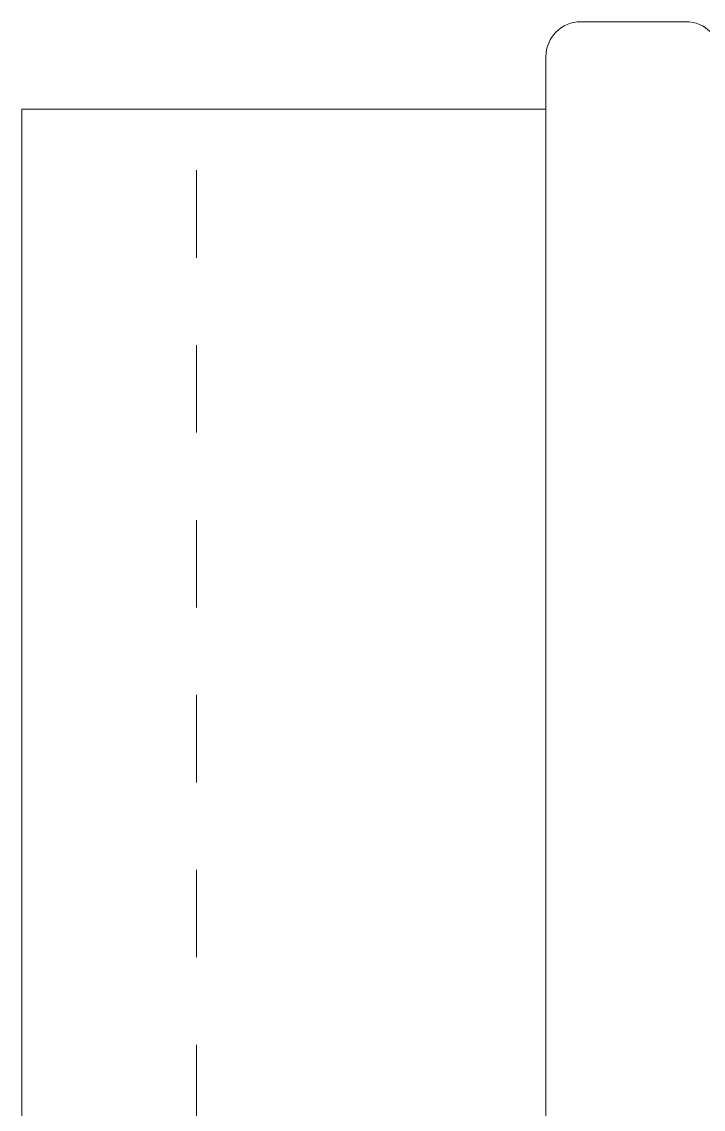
# Model space of a CAD drawing. Header units: metres. Extents: x 14 to 2416, y -346 to 476.
# Drawn here: x 45.952 to 46.732, y -219.434 to -218.19 of the extents above; entities that cross this region are included whole.
import ezdxf

# ---------------------------------------------------------------- set-up
doc = ezdxf.new("R2010")
doc.units = ezdxf.units.M
doc.linetypes.add('0', pattern=[0])
doc.linetypes.add('DASHED', pattern=[0.75, 0.5, -0.25])
doc.layers.get('0').update_dxf_attribs({"linetype": '0', "lineweight": 20})
for name, color, linetype, lineweight in [('01a_Mobiliario', 250, 'Continuous', 0), ('A-ANNO-TEXT', 20, 'Continuous', 13), ('A-WALL', 250, 'Continuous', 20), ('baños', 251, 'Continuous', 0), ('PROYECCION', 9, 'DASHED', 0)]:
    doc.layers.add(name, color=color, linetype=linetype, lineweight=lineweight)
doc.styles.get("Standard").update_dxf_attribs({"font": 'arial.ttf', "height": 0.1875})

# ---------------------------------------------------------------- blocks, each defined once
blk = doc.blocks.new('PL BASE 1N NASAS 09')
at = {"layer": '01a_Mobiliario', "transparency": 33554684}
for p, q in [((-104.4311, -51.1997), (-104.4311, -52.3697)), ((-103.8311, -51.1997), (-104.4311, -51.1997))]:
    blk.add_line(p, q, dxfattribs=at)
at = {"layer": 'A-WALL'}
for p, q in [((-103.7911, -51.0997), (-103.6711, -51.0997)), ((-103.8311, -51.1397), (-103.8311, -54.9888))]:
    blk.add_line(p, q, dxfattribs=at)
for centre, start, end in [((-103.7911, -51.1397), 90, 180), ((-103.6711, -51.1397), 0, 90)]:
    blk.add_arc(centre, 0.04, start, end, dxfattribs=at)
at = {"layer": 'PROYECCION', "color": 252, "linetype": 'DASHED', "ltscale": 0.1}
blk.add_line((-104.2311, -52.3697), (-104.2311, -51.1997), dxfattribs=at)
at = {"layer": 'baños', "linetype": 'Continuous'}
for tag, p in [('MODELNUMBER', (-121.6562, -54.8273)), ('TRADENAME', (-121.6562, -54.8273)), ('PRODUCT', (-121.6562, -54.8274)), ('MATERIAL', (-121.6562, -54.8274))]:
    blk.add_attdef(tag, p, '', height=0.0000254, rotation=359.9999, dxfattribs=at)
blk = doc.blocks.new('PL MUEBLES 1N NASAS 09')
at = {"layer": 'baños'}
blk.add_blockref('PL BASE 1N NASAS 09', (162.2615, 88.2033), dxfattribs=at)
blk = doc.blocks.new('A$Cbef68299')
blk.add_blockref('PL MUEBLES 1N NASAS 09', (-30.7659, -32.0535))
blk = doc.blocks.new('A$Cc5be7df0')
at = {"layer": 'A-ANNO-TEXT'}
blk.add_blockref('A$Cbef68299', (4.1493, 17.337), dxfattribs=at)

msp = doc.modelspace()

# ---------------------------------------------------------------- block references
at = {"layer": 'A-ANNO-TEXT'}
msp.add_blockref('A$Cc5be7df0', (14.7377, -240.577), dxfattribs=at)

doc.saveas('drawing.dxf')
